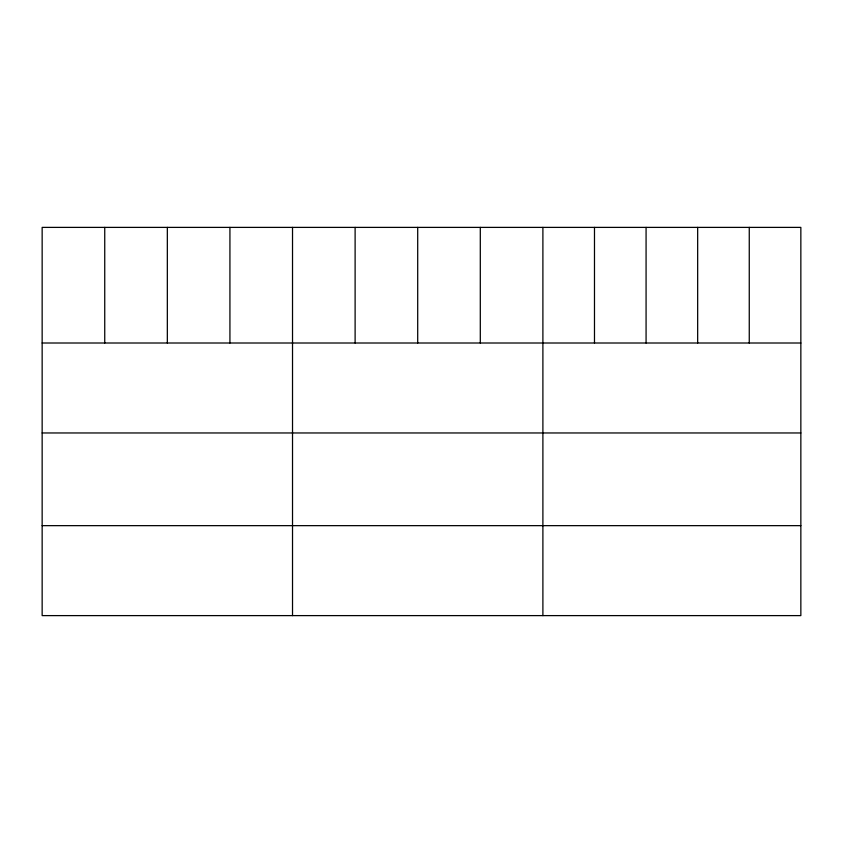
<?xml version="1.0" encoding="UTF-8"?>
<svg xmlns="http://www.w3.org/2000/svg" width="843" height="843" viewBox="0 0 843 843"><rect width="100%" height="100%" fill="white"/><g stroke="black" fill="none" stroke-linecap="round" stroke-linejoin="round"><path stroke-width="1.26" d="M800.85 343.006L800.85 615.611L42.15 615.611L42.15 227.389L800.85 227.389L800.85 343.006L42.15 343.006M42.15 432.965L800.85 432.965M42.15 525.653L800.85 525.653M749.258 227.389L749.258 343.006M697.667 227.389L697.667 343.006M646.075 227.389L646.075 343.006M594.484 227.389L594.484 343.006M542.892 227.389L542.892 615.611M480.299 227.389L480.299 343.006M417.706 227.389L417.706 343.006M355.114 227.389L355.114 343.006M292.521 227.389L292.521 615.611M229.928 227.389L229.928 343.006M167.335 227.389L167.335 343.006M104.743 227.389L104.743 343.006"/></g></svg>
